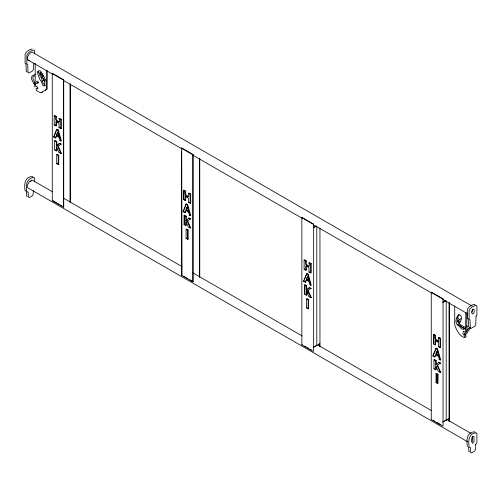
<?xml version="1.0" encoding="UTF-8"?>
<svg xmlns="http://www.w3.org/2000/svg" width="502" height="502" viewBox="0 0 502 502"><rect width="100%" height="100%" fill="white"/><g stroke="black" fill="none" stroke-linecap="round" stroke-linejoin="round"><path stroke-width="0.75" d="M52.277 200.342L52.277 73.229L63.729 79.837L63.729 206.956L63.396 207.15L52.233 200.7L52.277 200.342L56.506 202.783M63.396 207.15L63.396 80.031L63.729 79.837M181.674 275.052L181.674 147.933L193.126 154.547L193.126 281.66L192.793 281.854L181.586 275.24L181.962 275.215L181.674 151.573M192.793 281.854L192.793 154.735L193.126 154.547M301.859 344.824L301.865 217.705L302.198 217.517L313.643 224.124L313.643 351.243L313.028 351.268L301.859 344.824L302.198 344.636M431.256 419.534L431.256 292.415L431.594 292.22L443.04 298.834L443.04 425.947L442.419 425.978L431.256 419.534L431.588 419.339M454.705 306.251L454.705 324.813C456.356 329.946 459.117 335.989 464.708 337.733L464.877 336.453L463.359 334.439M457.171 322.215L457.209 318.099L459.186 314.635M465.8 312.658L465.599 334.752L464.883 334.57L464.055 333.366M466.804 312.853L466.804 333.755L466.138 334.144M464.275 328.226L464.268 329.149L463.578 329.205M33.697 63.365L33.49 69.364L32.599 70.914L28.921 73.035L28.03 72.52L27.748 64.595L26.882 64.281L26.882 55.113C28.024 52.359 31.143 50.476 33.967 50.049L34.644 50.627L34.644 53.683M33.327 190.522L33.151 194.28L32.366 195.786L29.154 197.637L28.369 197.035L28.125 192.059L26.876 191.877C25.909 185.514 26.148 178.141 34.054 177.451L34.644 178.097L34.644 181.975M58.232 146.044L61.351 153.361L58.922 152.376L56.456 146.898L56.375 150.907L56.795 150.725L56.795 146.716M437.543 365.042L440.668 372.358L438.24 371.373L435.767 365.895L435.692 369.905L436.106 369.723L436.106 366.378M43.605 83.847L43.969 83.514M467.236 327.122L467.362 326.545L466.86 325.923L466.433 326.118M462.794 333.824L462.938 333.152M471.824 441.616L472.213 436.771M185.746 195.993L185.721 200.417L185.307 200.605L183.594 199.614L183.594 190.522L183.97 190.139L185.721 191.143L185.74 194.82L188.212 196.276M53.595 136.933L56.889 129.139L58.288 129.943L61.376 140.999L59.857 140.541C60.717 138.132 55.534 133.168 55.446 138L53.595 136.933L53.965 136.726L55.854 137.812L56.701 135.609M54.235 136.036L56.092 131.204M182.992 211.637L186.286 203.843L187.685 204.653L190.766 215.703L189.254 215.251C190.114 212.842 184.931 207.872 184.843 212.704L182.992 211.637L183.362 211.43L185.251 212.515L186.098 210.319M183.632 210.74L186.286 203.843M303.515 281.22L306.81 273.427L308.209 274.236L311.29 285.287L309.772 284.835C310.619 282.444 305.498 277.443 305.36 282.287L303.515 281.22L303.886 281.013M304.149 280.323L306.81 273.427M305.36 282.287L306.678 279.871M307.858 276.69L306.948 279.125L308.981 280.367M432.912 355.931L436.207 348.137L437.606 348.94L440.687 359.997L439.168 359.539C440.034 357.129 434.851 352.166 434.757 356.991L432.912 355.931L436.207 348.137M436.012 354.607L434.757 356.991M437.255 351.394L436.345 353.828L437.694 354.707M36.991 88.521L37.405 88.107L37.97 88.327M52.277 73.229L52.233 73.587L63.396 80.031M181.674 147.933L181.63 148.291L192.793 154.735M35.335 84.21L35.14 83.05L34.638 83.094L35.335 84.21L38.547 82.353M459.066 324.198L461.2 320.012L461.319 316.624L460.654 315.469L458.552 314.591C456.167 317.189 454.53 322.491 457.579 325.139L458.715 324.894M466.458 331.433L468.711 328.283M467.174 332.588L470.418 328.044M187.629 220.754L190.747 228.065L188.319 227.086L185.853 221.602L185.771 225.611L186.192 225.436L186.192 221.42M308.153 290.338L311.271 297.648L308.843 296.669L306.371 291.191L306.295 295.201L306.709 295.019L306.917 291.053M45.644 90.329L46.297 88.892L46.297 70.33M30.176 181.617L31.344 180.94M460.993 318.732L457.353 321.305M56.437 121.302L56.324 125.713L55.91 125.895L54.197 124.904L54.197 115.818L54.574 115.429L56.324 116.439L56.343 120.116L59.5 121.936M306.239 265.658L306.239 270.001L305.831 270.189L304.112 269.197L304.112 260.105L304.494 259.722L306.239 260.733L306.264 264.403L308.736 265.865M435.636 340.362L435.636 344.711L435.221 344.893L433.508 343.901L433.508 334.809L433.891 334.426L435.636 335.436L435.661 339.114L438.729 340.914M56.375 150.907L54.662 149.916L54.662 140.824L55.044 140.441L56.795 141.451L56.87 145.624L59.776 143.177L61.225 144.074L57.761 146.421L60.849 153.486M185.771 225.611L184.058 224.626L184.058 215.534L184.441 215.151L186.192 216.161L186.393 220.359M306.295 295.201L304.582 294.21L304.582 285.117L304.965 284.734L306.709 285.745L306.791 289.911L309.69 287.464L311.146 288.361L307.682 290.708L310.763 297.78M435.692 369.905L433.979 368.914L433.979 359.821L434.362 359.438L436.106 360.449L436.313 364.647M38.761 72.012L38.522 72.244L38.754 71.679L38.792 73.242M43.505 79.165L43.749 78.933L43.938 79.711M55.91 125.895L55.935 121.553L59.023 123.335L59.048 127.709L61.275 128.575L61.275 119.3L59.525 118.29L59.048 118.616C61.42 126.027 53.444 120.254 55.91 116.803L56.324 116.439M185.307 200.605L185.332 196.263L188.419 198.045L188.445 202.419L190.672 203.279L190.672 194.004L188.921 192.994L188.445 193.326C190.816 200.731 182.841 194.964 185.307 191.513L185.721 191.143M305.831 270.189L305.856 265.847L308.943 267.629L308.968 272.002L311.19 272.862L311.19 263.588L309.445 262.577L308.968 262.91C311.34 270.321 303.359 264.548 305.831 261.096L306.239 260.733M435.221 344.893L435.253 340.551L438.34 342.333L438.365 346.706L440.587 347.566L440.587 338.298L438.842 337.288L438.365 337.614C440.737 345.025 432.755 339.252 435.221 335.8L435.636 335.436M61.225 144.074L60.723 144.388L59.299 143.503L56.45 145.906L56.375 141.815L56.795 141.451M190.245 228.197L187.158 221.125L190.622 218.778L189.172 217.881L185.847 220.61L185.771 216.525L186.192 216.161M311.146 288.361L310.644 288.675L309.219 287.797L306.371 290.194L306.295 286.109L306.709 285.745M440.16 372.484L437.079 365.418L440.543 363.071L439.087 362.174L435.767 364.904L435.692 360.812L436.106 360.449M56.701 154.685L57.128 154.334L58.721 155.256L58.721 164.399L58.263 164.556L56.701 163.652L56.701 154.685L58.263 155.589L58.263 164.556M186.091 229.395L186.524 229.037L188.118 229.96L188.118 239.103L187.66 239.259L186.091 238.362L186.091 229.395L187.66 230.299L187.66 239.259M306.615 298.979L307.042 298.621L308.642 299.543L308.642 308.686L308.178 308.849L306.615 307.946L306.615 298.979L308.178 299.882L308.178 308.849M436.012 373.683L436.439 373.331L438.039 374.254L438.039 383.396L437.575 383.553L436.012 382.649L436.012 373.683L437.575 374.586L437.575 383.553M458.307 323.194L459.092 322.579M56.462 129.497L57.837 130.282L58.288 129.943M185.859 204.201L187.233 204.992L187.685 204.653M306.377 273.785L307.751 274.575L308.209 274.236M435.774 348.488L437.148 349.279L437.606 348.94M58.263 155.589L58.721 155.256M187.66 230.299L188.118 229.96M308.178 299.882L308.642 299.543M437.575 374.586L438.039 374.254M58 132.352L57.027 134.831L59.004 136.067M187.397 207.062L186.424 209.541L187.779 210.42M56.45 145.906L56.87 145.624M185.847 220.61L186.267 220.328M306.371 290.194L306.791 289.911M435.767 364.904L436.182 364.621M306.371 291.191L306.791 290.928M190.622 218.778L190.12 219.092L188.696 218.213M440.543 363.071L440.034 363.385L438.616 362.5M60.767 128.7L60.767 119.608L61.275 119.3M190.164 203.404L190.164 194.312L190.672 194.004M310.682 272.988L310.682 263.895L311.19 263.588M440.078 347.698L440.078 338.605L440.587 338.298M459.945 321.286L458.282 322.278L458.495 321.832L458.502 323.119M34.625 75.871L33.088 76.781L32.837 78.117L35.987 86.168M42.57 81.167L44.427 80.088M25.972 190.873L25.1 190.854C24.134 184.491 24.372 177.118 32.279 176.428L32.868 177.074M315.877 226.145L313.361 227.601L316.166 226.308M313.988 346.92L316.511 345.464M318.4 344.372L319.95 343.814L313.361 347.284M445.274 300.849L442.758 302.304L445.563 301.018M468.084 318.688L467.362 318.588L467.362 309.42C468.504 306.666 471.623 304.789 474.446 304.363L475.124 304.94M444.647 420.902L442.758 421.994L449.346 418.517L449.058 418.354M445.908 420.174L447.169 419.446M469.985 327.768L467.77 329.023M54.197 124.904L54.574 124.703L56.324 125.713M183.594 199.614L183.97 199.407L185.721 200.417M304.112 269.197L304.494 268.997M433.508 343.901L433.891 343.701L433.891 334.426M54.662 149.916L55.044 149.715L56.795 150.725M184.058 224.626L184.441 224.425L184.441 215.151M304.582 294.21L304.965 294.009L304.965 284.734M433.979 368.914L434.362 368.713M55.446 138L55.854 137.812M184.843 212.704L185.251 212.515M56.701 163.652L57.128 163.476L58.721 164.399M186.091 238.362L186.524 238.18L188.118 239.103M306.615 307.946L307.042 307.764M436.012 382.649L436.439 382.474L436.439 373.331M59.048 127.709L59.525 127.564M188.445 202.419L188.921 202.268M308.968 272.002L310.612 272.523M438.365 346.706L440.587 347.566M59.857 140.541L60.353 140.409M189.254 215.251L190.766 215.703M439.168 359.539L439.664 359.407M35.529 74.334L32.172 75.796C29.687 79.266 34.676 83.175 34.826 86.664L34.945 86.89M41.81 92.268L42.532 92.13M313.643 224.124L313.028 224.156L301.865 217.705M443.04 298.834L442.425 298.859L431.256 292.415M37.424 83.037L38.108 82.968L38.108 82.046L37.412 81.192L36.728 81.261L36.728 82.177M25.546 63.516L25.106 63.258L25.106 54.084C26.248 51.329 29.367 49.453 32.191 49.027M467.745 446.485L467.356 446.19C466.389 439.827 466.634 432.454 474.534 431.764L475.124 432.41M463.679 327.762L462.166 327.693L460.321 325.735M463.854 329.074L461.645 328.979L457.291 324.323M40.348 72.683L39.683 73.066L39.683 75.884M465.247 337.062L465.705 337.156L466.007 336.34L464.363 333.861M45.117 85.547L43.743 84.662M471.861 305.988L32.059 52.07L29.461 53.57L27.616 56.757L27.616 59.763L29.461 60.824M27.616 59.763L52.729 74.258M63.396 80.414L182.17 148.987M193.025 155.262L301.815 218.069M313.355 224.733L431.45 292.911M442.789 299.462L467.902 313.957M40.631 76.894L43.266 78.412M27.146 72.006L26.255 71.491L25.972 63.566M469.401 327.342L468.51 326.827L468.228 318.902M35.862 86.752L36.947 86.645L37.637 87.806L37.437 88.942L36.125 88.785C35.535 91.232 39.206 91.929 40.813 92.845L47.125 89.199L47.295 70.525M54.197 115.818L55.91 116.803M59.048 118.616L60.767 119.608M183.594 190.522L185.307 191.513M188.445 193.326L190.164 194.312M304.112 260.105L305.831 261.096M308.968 262.91L310.682 263.895M433.508 334.809L435.221 335.8M438.365 337.614L440.078 338.605M436.941 340.983L438.729 342.019M60.108 127.897L61.275 128.575M189.505 202.607L190.672 203.279M305.072 269.329L306.239 270.001M187.478 211.053L188.796 211.813M304.513 281.377L305.768 282.099M54.662 140.824L56.375 141.815M184.058 215.534L185.771 216.525M304.582 285.117L306.295 286.109M433.979 359.821L435.692 360.812M59.393 152.225L61.351 153.361M309.966 296.895L311.271 297.648M439.357 371.599L440.668 372.358M307.575 308.071L308.642 308.686M52.421 191.777L32.059 180.017L29.461 181.523L27.616 184.711L27.616 187.71L467.902 441.911M63.283 198.045L182.057 266.618M192.912 272.887L302.185 335.976M317.797 344.987L431.143 410.429M446.749 419.44L471.183 433.546M57.818 203.542L59.129 204.301M60.447 205.061L61.759 205.82M183.933 276.351L185.244 277.11M186.556 277.87L187.873 278.629M189.844 279.765L193.126 281.66M304.821 346.148L306.132 346.907M307.45 347.666L308.761 348.426M310.073 349.185L311.391 349.938M433.559 420.475L434.876 421.234M436.847 422.37L440.787 424.648M459.286 323.978L465.793 327.743M458.778 325.127L465.423 328.979M469.634 451.951L468.849 451.348L468.642 447.081M27.378 196.615L26.593 196.012L26.38 191.745M41.904 73.581L43.178 76.317M40.806 80.853L40.066 79.931L37.343 72.809L37.462 71.447L39.432 70.55L40.7 71.196L41.553 72.332L46.071 80.973M457.297 316.887L459.355 319.899M40.442 73.022L44.86 81.468M458.226 320.552L458.395 320.878M307.218 291.737L308.115 293.783M43.059 83.062L40.8 76.015L40.681 72.489M41.158 80.822L42.745 85.24L44.12 86.124L44.829 85.177L44.64 80.483M437.148 349.279L440.172 360.116M307.751 274.575L310.776 285.412M187.233 204.992L190.252 215.829M57.837 130.282L60.855 141.118M449.346 302.744L449.346 421.554M449.058 302.58L449.058 421.385M446.196 300.654L446.196 420.337M319.95 228.04L319.95 346.844M319.661 343.644L319.661 345.922M316.8 225.944L316.8 345.633M199.765 158.513L199.765 277.048M199.426 158.701L199.426 277.242M183.97 190.139L183.97 199.407M70.368 83.803L70.368 202.344M70.029 83.997L70.035 202.538M35.196 63.152L35.196 84.825M472.47 309.445A4.217 2.435 -60 0 1 471.911 312.156M476.028 316.448L475.745 324.7L474.854 326.244L471.177 328.371L470.286 327.85L470.004 319.925L469.138 319.617L469.138 310.443C470.28 307.688 473.399 305.812 476.222 305.385L476.9 305.963L476.9 315.13L476.028 316.448M475.651 444.352L475.407 449.61L474.622 451.116L471.409 452.973L470.625 452.371L470.38 447.395L469.132 447.213C468.165 440.85 468.41 433.477 476.31 432.787L476.9 433.433L476.9 442.726L475.651 444.352M463.346 331.395L463.227 331.947L463.948 332.28L464.507 331.941L464.137 331.395L463.346 331.395M472.432 436.947L472.043 438.202L472.043 442.513L472.432 443.316L473.599 442.638L473.988 441.39L473.988 437.079L473.599 436.269L472.432 436.947M57.492 132.691C53.902 136.055 62.242 138.747 57.492 132.691M186.882 207.395C183.312 210.639 191.544 213.563 186.945 207.351M307.406 276.978C303.823 280.342 312.162 283.034 307.406 276.978M436.803 351.689C433.22 355.046 441.559 357.738 436.803 351.689M473.016 309.232L472.344 309.891A4.217 2.435 -60 0 0 472.344 313.957L473.687 313.185A4.217 2.435 -60 0 0 473.687 309.119L473.016 309.232"/></g></svg>
